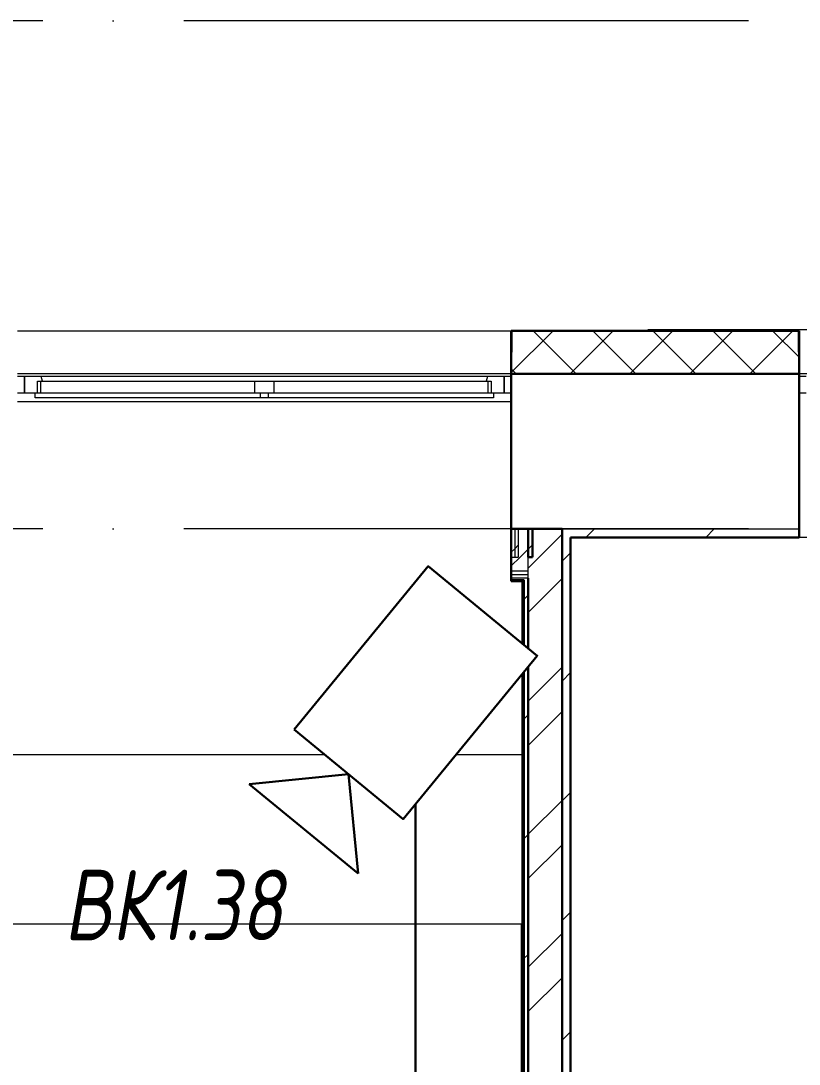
# Model space of a CAD drawing. Header units: millimetres. Extents: x -495897 to 1376592, y -28539 to 470976.
# Drawn here: x 112207 to 114965, y 354663 to 358360 of the extents above; entities that cross this region are included whole.
import ezdxf
from ezdxf.enums import TextEntityAlignment as Align

# ---------------------------------------------------------------- set-up
doc = ezdxf.new("R2010")
doc.units = ezdxf.units.MM
doc.set_wipeout_variables(frame=1)
doc.linetypes.add('ADSK_Линия сетки', pattern=[25, 20, -2.5, 0, -2.5])
for name, color, linetype, lineweight in [('_ Окна', 7, 'Continuous', 9), ('RC-Видеонаблюдение', 5, 'Continuous', 30), ('RC-Линии_связи-Адресные', 5, 'Continuous', 30), ('Ограждение', 252, 'Continuous', 9), ('Окна', 252, 'Continuous', 9), ('Оси', 252, 'Continuous', 9), ('Стены внутренние', 7, 'Continuous', 18), ('Стены наружные', 7, 'Continuous', 18), ('Стены штриховка', 7, 'Continuous', 9)]:
    doc.layers.add(name, color=color, linetype=linetype, lineweight=lineweight)
doc.layers.add('RC-Позиционные_обозначения', color=7, linetype='Continuous')
doc.styles.add('RubezhCAD', font='', dxfattribs={"oblique": 10})
doc.styles.get("Standard").update_dxf_attribs({"font": ''})
doc.styles.get('RubezhCAD').set_extended_font_data('GOST type A')
doc.styles.get('Standard').set_extended_font_data('GOST type B')

# ---------------------------------------------------------------- blocks, each defined once
blk = doc.blocks.new('RC-UGO-CAM-01')
blk.add_attdef('PSTN', text='', height=2.5).set_placement((4.626, 3.284), align=Align.BOTTOM_LEFT)
at = {"color": 1}
blk.add_wipeout([(3.743, 0), (6.243, 2.499), (6.243, -2.499)], dxfattribs=at)
blk.add_line((6.243, 2.499), (6.243, -2.499), dxfattribs=at)
blk.add_wipeout([(-3.743, -2.499), (-3.741, 2.497), (3.743, 2.499), (3.743, -2.499)], dxfattribs=at)
for q in [(6.243, 2.499), (6.243, -2.499)]:
    blk.add_line((3.743, 0), q, dxfattribs=at)
blk.add_lwpolyline([(3.743, -2.499), (3.743, 2.499), (-3.743, 2.499), (-3.743, -2.499), (3.743, -2.499)], close=True, dxfattribs=at)
blk = doc.blocks.new('2 этаж')
at = {"layer": '_ Окна', "color": 251, "true_color": 0x636466}
for p, q in [((112976, -3299.3), (112951, -3299.3)), ((112976, -3357.3), (112976, -3299.3)), ((114701, -3299.3), (114676, -3299.3)), ((114676, -3299.3), (114676, -3357.3)), ((115746, -3299.3), (115721, -3299.3)), ((112951, -3357.3), (112976, -3357.3)), ((114676, -3357.3), (114701, -3357.3)), ((115721, -3357.3), (115746, -3357.3))]:
    blk.add_line(p, q, dxfattribs=at)
at = {"layer": '_ Окна', "color": 251, "lineweight": 18, "true_color": 0x636466}
for p, q in [((113035.5, -3299.3), (112976, -3299.3)), ((112976, -3299.3), (112976, -3357.3)), ((113022, -3357.3), (113022, -3316.3)), ((113022, -3316.3), (113034, -3316.3)), ((113040, -3316.3), (113035.5, -3299.3)), ((114616.6, -3299.3), (114612, -3316.3)), ((114676, -3299.3), (114616.6, -3299.3)), ((114618, -3316.3), (114630, -3316.3)), ((114630, -3316.3), (114630, -3357.3)), ((114676, -3357.3), (114676, -3299.3)), ((112976, -3357.3), (113014, -3357.3)), ((114638, -3357.3), (114676, -3357.3))]:
    blk.add_line(p, q, dxfattribs=at)
at = {"layer": 'Ограждение', "color": 251, "true_color": 0x636466}
for p, q in [((114701, -3389.3), (112951, -3389.3)), ((114741, -4639.3), (107041, -4639.3)), ((114741, -5239.3), (107041, -5239.3)), ((114736, -5239.3), (114736, -9304.3))]:
    blk.add_line(p, q, dxfattribs=at)
at = {"layer": 'Окна', "color": 251, "true_color": 0x636466}
for p, q in [((113034, -3316.3), (113791, -3316.3)), ((113034, -3357.3), (113034, -3316.3)), ((114616.6, -3299.3), (113035.5, -3299.3)), ((113791, -3316.3), (113861, -3316.3)), ((113791, -3316.3), (113791, -3357.3)), ((113861, -3316.3), (114618, -3316.3)), ((113861, -3357.3), (113861, -3316.3)), ((114618, -3316.3), (114618, -3357.3)), ((113014, -3357.3), (113811, -3357.3)), ((113014, -3374.3), (113014, -3357.3)), ((113811, -3357.3), (113841, -3357.3)), ((113811, -3357.3), (113811, -3374.3)), ((113841, -3357.3), (114638, -3357.3)), ((113841, -3374.3), (113841, -3357.3)), ((114638, -3357.3), (114638, -3374.3)), ((113811, -3374.3), (113014, -3374.3)), ((113841, -3374.3), (113811, -3374.3)), ((114638, -3374.3), (113841, -3374.3))]:
    blk.add_line(p, q, dxfattribs=at)
at = {"layer": 'Оси', "color": 251, "linetype": 'ADSK_Линия сетки', "ltscale": 100, "true_color": 0x636466}
for p, q in [((170543.3, -2039.3), (93565.9, -2039.3)), ((170543.3, -3839.3), (93565.9, -3839.3))]:
    blk.add_line(p, q, dxfattribs=at)
at = {"layer": 'Стены внутренние', "color": 251, "true_color": 0x636466}
for p, q in [((112951, -3137.3), (114701, -3137.3)), ((114701, -3289.3), (112951, -3289.3)), ((117421, -3289.3), (115721, -3289.3)), ((114881, -3839.3), (115721, -3839.3))]:
    blk.add_line(p, q, dxfattribs=at)
at = {"layer": 'Стены внутренние', "color": 251, "lineweight": 30, "true_color": 0x636466}
for p, q in [((115721, -3137.3), (114701, -3137.3)), ((114701, -3137.3), (114701, -3289.3)), ((115721, -3289.3), (115721, -3137.3)), ((115721, -3289.3), (114701, -3289.3)), ((114701, -3289.3), (114701, -3839.3)), ((114701, -3289.3), (115721, -3289.3)), ((115721, -3839.3), (115721, -3289.3))]:
    blk.add_line(p, q, dxfattribs=at)
at = {"layer": 'Стены внутренние', "color": 251, "linetype": 'Continuous', "lineweight": 9, "true_color": 0x636466}
for p, q in [((114701, -3285.5), (114847.3, -3139.3)), ((114930.8, -3289.3), (114780.8, -3139.3)), ((114874.5, -3139.3), (114873.3, -3137.3)), ((114909.4, -3289.3), (115059.4, -3139.3)), ((115142.9, -3289.3), (114992.9, -3139.3)), ((115121.5, -3289.3), (115271.5, -3139.3)), ((115355.1, -3289.3), (115205.1, -3139.3)), ((115333.7, -3289.3), (115483.7, -3139.3)), ((115567.2, -3289.3), (115417.2, -3139.3)), ((115545.8, -3289.3), (115695.8, -3139.3)), ((115721, -3230.9), (115629.3, -3139.3)), ((114718.7, -3289.3), (114701, -3271.6))]:
    blk.add_line(p, q, dxfattribs=at)
at = {"layer": 'Стены наружные', "color": 251, "true_color": 0x636466}
for p, q in [((115186, -3132.3), (120169, -3132.3)), ((115186, -3137.3), (115186, -3132.3)), ((115211, -3137.3), (115211, -3132.3)), ((117406, -3869.3), (115721, -3869.3))]:
    blk.add_line(p, q, dxfattribs=at)
at = {"layer": 'Стены наружные', "color": 251, "lineweight": 30, "true_color": 0x636466}
for p, q in [((114881, -3839.3), (114701, -3839.3)), ((114701, -3839.3), (114701, -4024.3)), ((114761, -3839.3), (114761, -3939.3)), ((114776, -3939.3), (114776, -3839.3)), ((114881, -3839.3), (114881, -10114.3)), ((115721, -3869.3), (115721, -3839.3)), ((114911, -3869.3), (115721, -3869.3)), ((114911, -10084.3), (114911, -3869.3)), ((114761, -3939.3), (114776, -3939.3)), ((114701, -4024.3), (114741, -4024.3)), ((114741, -4024.3), (114741, -9574.3)), ((114746, -9574.3), (114746, -4019.3)), ((114761, -4014.3), (114761, -10234.3))]:
    blk.add_line(p, q, dxfattribs=at)
at = {"layer": 'Стены наружные', "color": 251, "linetype": 'Continuous', "lineweight": 9, "true_color": 0x636466}
for p, q in [((114965.8, -3869.3), (114995.8, -3839.3)), ((115390.1, -3869.3), (115420.1, -3839.3)), ((114761, -3978.1), (114881, -3858.1)), ((114701, -3921.9), (114713.5, -3909.4)), ((114713.5, -3909.4), (114726, -3896.9)), ((114732.5, -3939.3), (114776, -3895.7)), ((114701, -3970.7), (114732.5, -3939.3)), ((114881, -3954), (114910.8, -3924.2)), ((114740.1, -4024.3), (114745.1, -4019.3)), ((114761, -4135.2), (114881, -4015.2)), ((114741, -4094), (114746, -4089)), ((114746, -4089), (114761, -4074)), ((114741, -4164.8), (114746, -4159.8)), ((114741, -4235.5), (114746, -4230.5)), ((114741, -4306.2), (114746, -4301.2)), ((114761, -4449.5), (114881, -4329.5)), ((114881, -4378.3), (114910.9, -4348.5)), ((114741, -4376.9), (114746, -4371.9)), ((114741, -4447.6), (114746, -4442.6)), ((114746, -4513.3), (114761, -4498.3)), ((114761, -4606.7), (114881, -4486.7)), ((114741, -4518.3), (114746, -4513.3)), ((114741, -4589), (114746, -4584)), ((114741, -4659.7), (114746, -4654.7)), ((114741, -4730.4), (114746, -4725.4)), ((114741, -4801.2), (114746, -4796.2)), ((114761, -4921), (114881, -4801)), ((114881, -4802.6), (114910.9, -4772.7)), ((114741, -4871.9), (114746, -4866.9)), ((114741, -4942.6), (114746, -4937.6)), ((114746, -4937.6), (114761, -4922.6)), ((114761, -5078.1), (114881, -4958.1)), ((114741, -5013.3), (114746, -5008.3)), ((114741, -5084), (114746, -5079)), ((114741, -5154.7), (114746, -5149.7)), ((114881, -5226.8), (114910.9, -5197)), ((114741, -5225.4), (114746, -5220.4)), ((114761, -5392.4), (114881, -5272.4)), ((114741, -5296.1), (114746, -5291.1)), ((114746, -5361.8), (114761, -5346.8)), ((114741, -5366.8), (114746, -5361.8)), ((114741, -5437.6), (114746, -5432.6)), ((114761, -5549.6), (114881, -5429.6)), ((114741, -5508.3), (114746, -5503.3)), ((114741, -5579), (114746, -5574)), ((114741, -5649.7), (114746, -5644.7)), ((114881, -5651.1), (114910.9, -5621.2)), ((114741, -5720.4), (114746, -5715.4))]:
    blk.add_line(p, q, dxfattribs=at)
at = {"layer": 'Стены штриховка', "color": 251, "true_color": 0x636466}
for p, q in [((115719, -3139.3), (114703, -3139.3)), ((114703, -3139.3), (114703, -3213.3)), ((115719, -3213.3), (115719, -3139.3)), ((114701, -3213.3), (114703, -3213.3)), ((115719, -3213.3), (115721, -3213.3)), ((114713.5, -3839.3), (114713.5, -3939.3)), ((114726, -3839.3), (114726, -3939.3)), ((114701, -3939.3), (114726, -3939.3)), ((114761, -4014.3), (114761, -3939.3)), ((114761, -3989.3), (114701, -3989.3)), ((114761, -4001.8), (114701, -4001.8)), ((114761, -4014.3), (114701, -4014.3)), ((114701, -4019.3), (114746, -4019.3)), ((114746, -4019.3), (114701, -4019.3))]:
    blk.add_line(p, q, dxfattribs=at)

msp = doc.modelspace()

# ---------------------------------------------------------------- linework, layer by layer
at = {"layer": 'RC-Линии_связи-Адресные'}
msp.add_line((113605.798, 355588.324), (113605.798, 349760.832), dxfattribs=at)

# ---------------------------------------------------------------- block references
msp.add_blockref('2 этаж', (-756.474, 360398.765))

# ---------------------------------------------------------------- next in the draw order: block references
at = {"layer": 'RC-Видеонаблюдение'}
ref = msp.add_blockref('RC-UGO-CAM-01', (113605.798, 355979.265), dxfattribs=dict(at, xscale=100, yscale=100, zscale=100, rotation=230.5961106588292))
ref.add_attrib('PSTN', 'ВК1.38', (112359.101, 355101.963), dxfattribs={"layer": 'RC-Позиционные_обозначения', "height": 250, "style": 'RubezhCAD', "oblique": 10})

doc.saveas('drawing.dxf')
